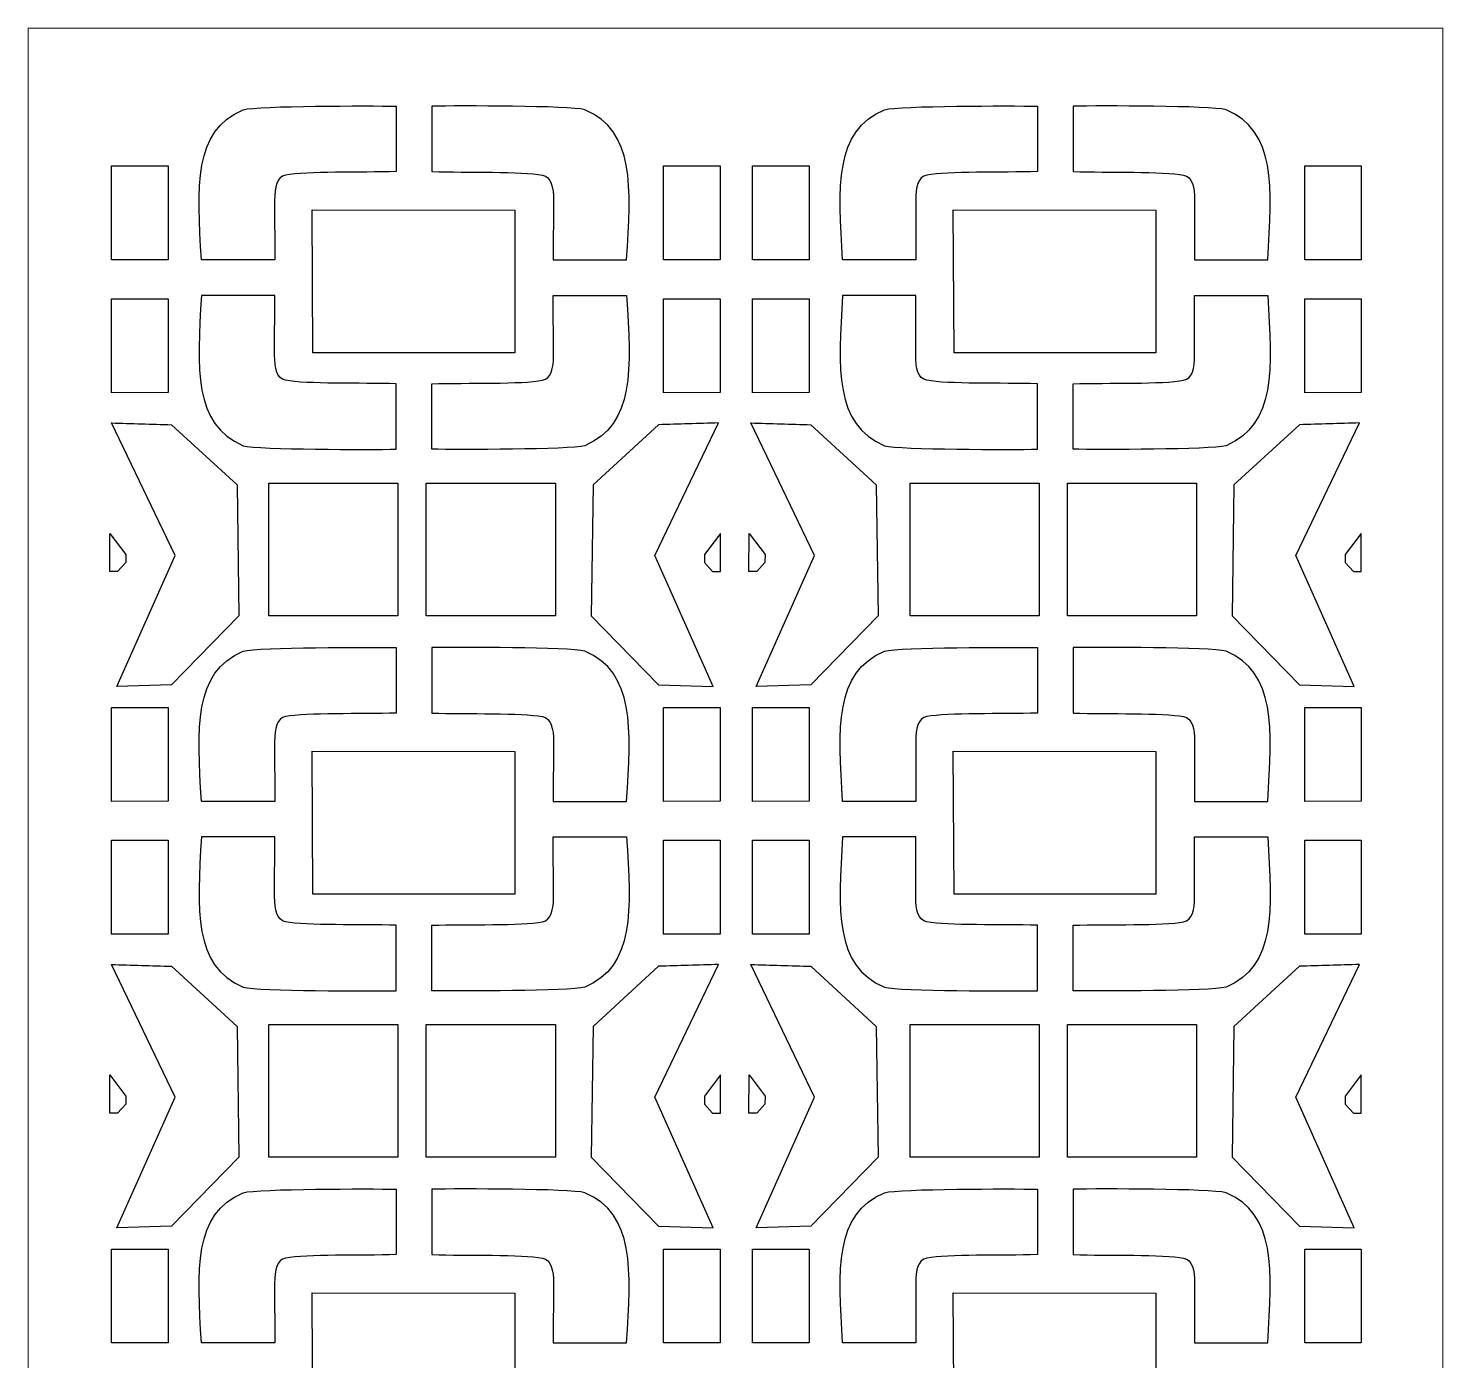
# Model space of a CAD drawing. Header units: centimetres. Extents: x -15.4 to -1.9, y -9.5 to 9.5.
# Drawn here: x -15.36 to -9.1, y 3.62 to 9.51 of the extents above; entities that cross this region are included whole.
import ezdxf

# ---------------------------------------------------------------- set-up
doc = ezdxf.new("R2010")
doc.units = ezdxf.units.CM
doc.header["$MEASUREMENT"] = 0
doc.layers.add('layer 1', color=7, linetype='Continuous')

msp = doc.modelspace()

# ---------------------------------------------------------------- linework, layer by layer
at = {"layer": 'layer 1', "color": 250, "lineweight": 9}
msp.add_open_spline([(-15.35905, 9.51398), (-15.35905, 9.51398), (-9.09792, 9.51398), (-9.09792, 9.51398), (-9.09792, 9.51398), (-9.09792, 9.51398), (-9.09792, -9.48601), (-9.09792, -9.48601), (-9.09792, -9.48601), (-9.09792, -9.48601), (-15.35905, -9.48601), (-15.35905, -9.48601), (-15.35905, -9.48601), (-15.35905, -9.48601), (-15.35905, 9.51398), (-15.35905, 9.51398)], degree=3, knots=[0, 0, 0, 0, 0.2, 0.2, 0.2, 0.2, 0.4, 0.4, 0.4, 0.4, 0.6, 0.6, 0.6, 0.6, 1, 1, 1, 1], dxfattribs=at)
at = {"layer": 'layer 1', "color": 7}
for points, knots in [([(-13.7305, 9.16932), (-13.84881, 9.17122), (-14.33725, 9.17161), (-14.4077, 9.15365), (-14.4077, 9.15365), (-14.62918, 9.0592), (-14.61224, 8.81383), (-14.59256, 8.48851), (-14.59256, 8.48851), (-14.59256, 8.48851), (-14.268, 8.48863), (-14.268, 8.48863), (-14.268, 8.48863), (-14.268, 8.48863), (-14.26868, 8.75256), (-14.26868, 8.75256), (-14.26868, 8.75256), (-14.26881, 8.81098), (-14.25883, 8.85652), (-14.22002, 8.86401), (-14.22002, 8.86401), (-14.12778, 8.88184), (-13.88705, 8.87446), (-13.7305, 8.87968), (-13.7305, 8.87968), (-13.7305, 8.87968), (-13.7305, 9.16932), (-13.7305, 9.16932)], [0, 0, 0, 0, 0.125, 0.125, 0.125, 0.125, 0.25, 0.25, 0.25, 0.25, 0.375, 0.375, 0.375, 0.375, 0.5, 0.5, 0.5, 0.5, 0.625, 0.625, 0.625, 0.625, 0.75, 0.75, 0.75, 0.75, 1, 1, 1, 1]), ([(-13.5724, 9.16932), (-13.45408, 9.17122), (-12.96565, 9.17161), (-12.8952, 9.15365), (-12.8952, 9.15365), (-12.67371, 9.0592), (-12.69066, 8.81383), (-12.71034, 8.48851), (-12.71034, 8.48851), (-12.71034, 8.48851), (-13.0349, 8.48863), (-13.0349, 8.48863), (-13.0349, 8.48863), (-13.0349, 8.48863), (-13.03421, 8.75256), (-13.03421, 8.75256), (-13.03421, 8.75256), (-13.03408, 8.81098), (-13.04407, 8.85652), (-13.08287, 8.86401), (-13.08287, 8.86401), (-13.17511, 8.88184), (-13.41585, 8.87446), (-13.5724, 8.87968), (-13.5724, 8.87968), (-13.5724, 8.87968), (-13.5724, 9.16932), (-13.5724, 9.16932)], [0, 0, 0, 0, 0.125, 0.125, 0.125, 0.125, 0.25, 0.25, 0.25, 0.25, 0.375, 0.375, 0.375, 0.375, 0.5, 0.5, 0.5, 0.5, 0.625, 0.625, 0.625, 0.625, 0.75, 0.75, 0.75, 0.75, 1, 1, 1, 1]), ([(-10.89238, 9.16932), (-11.0107, 9.17122), (-11.49913, 9.17161), (-11.56958, 9.15365), (-11.56958, 9.15365), (-11.79107, 9.0592), (-11.77412, 8.81383), (-11.75445, 8.48851), (-11.75445, 8.48851), (-11.75445, 8.48851), (-11.42988, 8.48863), (-11.42988, 8.48863), (-11.42988, 8.48863), (-11.42988, 8.48863), (-11.43057, 8.75256), (-11.43057, 8.75256), (-11.43057, 8.75256), (-11.4307, 8.81098), (-11.42071, 8.85652), (-11.38191, 8.86401), (-11.38191, 8.86401), (-11.28967, 8.88184), (-11.04893, 8.87446), (-10.89238, 8.87968), (-10.89238, 8.87968), (-10.89238, 8.87968), (-10.89238, 9.16932), (-10.89238, 9.16932)], [0, 0, 0, 0, 0.125, 0.125, 0.125, 0.125, 0.25, 0.25, 0.25, 0.25, 0.375, 0.375, 0.375, 0.375, 0.5, 0.5, 0.5, 0.5, 0.625, 0.625, 0.625, 0.625, 0.75, 0.75, 0.75, 0.75, 1, 1, 1, 1]), ([(-10.73428, 9.16932), (-10.61597, 9.17122), (-10.12753, 9.17161), (-10.05708, 9.15365), (-10.05708, 9.15365), (-9.8356, 9.0592), (-9.85254, 8.81383), (-9.87222, 8.48851), (-9.87222, 8.48851), (-9.87222, 8.48851), (-10.19678, 8.48863), (-10.19678, 8.48863), (-10.19678, 8.48863), (-10.19678, 8.48863), (-10.1961, 8.75256), (-10.1961, 8.75256), (-10.1961, 8.75256), (-10.19597, 8.81098), (-10.20596, 8.85652), (-10.24476, 8.86401), (-10.24476, 8.86401), (-10.337, 8.88184), (-10.57774, 8.87446), (-10.73428, 8.87968), (-10.73428, 8.87968), (-10.73428, 8.87968), (-10.73428, 9.16932), (-10.73428, 9.16932)], [0, 0, 0, 0, 0.125, 0.125, 0.125, 0.125, 0.25, 0.25, 0.25, 0.25, 0.375, 0.375, 0.375, 0.375, 0.5, 0.5, 0.5, 0.5, 0.625, 0.625, 0.625, 0.625, 0.75, 0.75, 0.75, 0.75, 1, 1, 1, 1]), ([(-14.99075, 8.48851), (-14.99075, 8.48851), (-14.74032, 8.48948), (-14.74032, 8.48948), (-14.74032, 8.48948), (-14.74032, 8.48948), (-14.74032, 8.90437), (-14.74032, 8.90437), (-14.74032, 8.90437), (-14.74032, 8.90437), (-14.99083, 8.90437), (-14.99083, 8.90437), (-14.99083, 8.90437), (-14.99083, 8.90437), (-14.99075, 8.48851), (-14.99075, 8.48851)], [0, 0, 0, 0, 0.2, 0.2, 0.2, 0.2, 0.4, 0.4, 0.4, 0.4, 0.6, 0.6, 0.6, 0.6, 1, 1, 1, 1]), ([(-12.54685, 8.48851), (-12.54685, 8.48851), (-12.29642, 8.48948), (-12.29642, 8.48948), (-12.29642, 8.48948), (-12.29642, 8.48948), (-12.29642, 8.90437), (-12.29642, 8.90437), (-12.29642, 8.90437), (-12.29642, 8.90437), (-12.54693, 8.90437), (-12.54693, 8.90437), (-12.54693, 8.90437), (-12.54693, 8.90437), (-12.54685, 8.48851), (-12.54685, 8.48851)], [0, 0, 0, 0, 0.2, 0.2, 0.2, 0.2, 0.4, 0.4, 0.4, 0.4, 0.6, 0.6, 0.6, 0.6, 1, 1, 1, 1]), ([(-12.15264, 8.48851), (-12.15264, 8.48851), (-11.90221, 8.48948), (-11.90221, 8.48948), (-11.90221, 8.48948), (-11.90221, 8.48948), (-11.90221, 8.90437), (-11.90221, 8.90437), (-11.90221, 8.90437), (-11.90221, 8.90437), (-12.15271, 8.90437), (-12.15271, 8.90437), (-12.15271, 8.90437), (-12.15271, 8.90437), (-12.15264, 8.48851), (-12.15264, 8.48851)], [0, 0, 0, 0, 0.2, 0.2, 0.2, 0.2, 0.4, 0.4, 0.4, 0.4, 0.6, 0.6, 0.6, 0.6, 1, 1, 1, 1]), ([(-9.70874, 8.48851), (-9.70874, 8.48851), (-9.45831, 8.48948), (-9.45831, 8.48948), (-9.45831, 8.48948), (-9.45831, 8.48948), (-9.45831, 8.90437), (-9.45831, 8.90437), (-9.45831, 8.90437), (-9.45831, 8.90437), (-9.70881, 8.90437), (-9.70881, 8.90437), (-9.70881, 8.90437), (-9.70881, 8.90437), (-9.70874, 8.48851), (-9.70874, 8.48851)], [0, 0, 0, 0, 0.2, 0.2, 0.2, 0.2, 0.4, 0.4, 0.4, 0.4, 0.6, 0.6, 0.6, 0.6, 1, 1, 1, 1]), ([(-14.10278, 8.71065), (-14.10278, 8.71065), (-14.09915, 8.07739), (-14.09915, 8.07739), (-14.09915, 8.07739), (-14.09915, 8.07739), (-13.20593, 8.0773), (-13.20593, 8.0773), (-13.20593, 8.0773), (-13.20593, 8.0773), (-13.20596, 8.70894), (-13.20596, 8.70894), (-13.20596, 8.70894), (-13.20596, 8.70894), (-14.10278, 8.71065), (-14.10278, 8.71065)], [0, 0, 0, 0, 0.2, 0.2, 0.2, 0.2, 0.4, 0.4, 0.4, 0.4, 0.6, 0.6, 0.6, 0.6, 1, 1, 1, 1]), ([(-11.26466, 8.71065), (-11.26466, 8.71065), (-11.26104, 8.07739), (-11.26104, 8.07739), (-11.26104, 8.07739), (-11.26104, 8.07739), (-10.36781, 8.0773), (-10.36781, 8.0773), (-10.36781, 8.0773), (-10.36781, 8.0773), (-10.36785, 8.70894), (-10.36785, 8.70894), (-10.36785, 8.70894), (-10.36785, 8.70894), (-11.26466, 8.71065), (-11.26466, 8.71065)], [0, 0, 0, 0, 0.2, 0.2, 0.2, 0.2, 0.4, 0.4, 0.4, 0.4, 0.6, 0.6, 0.6, 0.6, 1, 1, 1, 1]), ([(-13.7305, 7.65042), (-13.84881, 7.64852), (-14.33725, 7.64813), (-14.4077, 7.66609), (-14.4077, 7.66609), (-14.62918, 7.76055), (-14.61224, 8.00591), (-14.59256, 8.33123), (-14.59256, 8.33123), (-14.59256, 8.33123), (-14.268, 8.33112), (-14.268, 8.33112), (-14.268, 8.33112), (-14.268, 8.33112), (-14.26868, 8.06718), (-14.26868, 8.06718), (-14.26868, 8.06718), (-14.26881, 8.00876), (-14.25883, 7.96322), (-14.22002, 7.95573), (-14.22002, 7.95573), (-14.12778, 7.9379), (-13.88705, 7.94528), (-13.7305, 7.94006), (-13.7305, 7.94006), (-13.7305, 7.94006), (-13.7305, 7.65042), (-13.7305, 7.65042)], [0, 0, 0, 0, 0.125, 0.125, 0.125, 0.125, 0.25, 0.25, 0.25, 0.25, 0.375, 0.375, 0.375, 0.375, 0.5, 0.5, 0.5, 0.5, 0.625, 0.625, 0.625, 0.625, 0.75, 0.75, 0.75, 0.75, 1, 1, 1, 1]), ([(-13.5724, 7.65042), (-13.45408, 7.64852), (-12.96565, 7.64813), (-12.8952, 7.66609), (-12.8952, 7.66609), (-12.67371, 7.76055), (-12.69066, 8.00591), (-12.71034, 8.33123), (-12.71034, 8.33123), (-12.71034, 8.33123), (-13.0349, 8.33112), (-13.0349, 8.33112), (-13.0349, 8.33112), (-13.0349, 8.33112), (-13.03421, 8.06718), (-13.03421, 8.06718), (-13.03421, 8.06718), (-13.03408, 8.00876), (-13.04407, 7.96322), (-13.08287, 7.95573), (-13.08287, 7.95573), (-13.17511, 7.9379), (-13.41585, 7.94528), (-13.5724, 7.94006), (-13.5724, 7.94006), (-13.5724, 7.94006), (-13.5724, 7.65042), (-13.5724, 7.65042)], [0, 0, 0, 0, 0.125, 0.125, 0.125, 0.125, 0.25, 0.25, 0.25, 0.25, 0.375, 0.375, 0.375, 0.375, 0.5, 0.5, 0.5, 0.5, 0.625, 0.625, 0.625, 0.625, 0.75, 0.75, 0.75, 0.75, 1, 1, 1, 1]), ([(-10.89238, 7.65042), (-11.0107, 7.64852), (-11.49913, 7.64813), (-11.56958, 7.66609), (-11.56958, 7.66609), (-11.79107, 7.76055), (-11.77412, 8.00591), (-11.75445, 8.33123), (-11.75445, 8.33123), (-11.75445, 8.33123), (-11.42988, 8.33112), (-11.42988, 8.33112), (-11.42988, 8.33112), (-11.42988, 8.33112), (-11.43057, 8.06718), (-11.43057, 8.06718), (-11.43057, 8.06718), (-11.4307, 8.00876), (-11.42071, 7.96322), (-11.38191, 7.95573), (-11.38191, 7.95573), (-11.28967, 7.9379), (-11.04893, 7.94528), (-10.89238, 7.94006), (-10.89238, 7.94006), (-10.89238, 7.94006), (-10.89238, 7.65042), (-10.89238, 7.65042)], [0, 0, 0, 0, 0.125, 0.125, 0.125, 0.125, 0.25, 0.25, 0.25, 0.25, 0.375, 0.375, 0.375, 0.375, 0.5, 0.5, 0.5, 0.5, 0.625, 0.625, 0.625, 0.625, 0.75, 0.75, 0.75, 0.75, 1, 1, 1, 1]), ([(-10.73428, 7.65042), (-10.61597, 7.64852), (-10.12753, 7.64813), (-10.05708, 7.66609), (-10.05708, 7.66609), (-9.8356, 7.76055), (-9.85254, 8.00591), (-9.87222, 8.33123), (-9.87222, 8.33123), (-9.87222, 8.33123), (-10.19678, 8.33112), (-10.19678, 8.33112), (-10.19678, 8.33112), (-10.19678, 8.33112), (-10.1961, 8.06718), (-10.1961, 8.06718), (-10.1961, 8.06718), (-10.19597, 8.00876), (-10.20596, 7.96322), (-10.24476, 7.95573), (-10.24476, 7.95573), (-10.337, 7.9379), (-10.57774, 7.94528), (-10.73428, 7.94006), (-10.73428, 7.94006), (-10.73428, 7.94006), (-10.73428, 7.65042), (-10.73428, 7.65042)], [0, 0, 0, 0, 0.125, 0.125, 0.125, 0.125, 0.25, 0.25, 0.25, 0.25, 0.375, 0.375, 0.375, 0.375, 0.5, 0.5, 0.5, 0.5, 0.625, 0.625, 0.625, 0.625, 0.75, 0.75, 0.75, 0.75, 1, 1, 1, 1]), ([(-14.99075, 7.90056), (-14.99075, 7.90056), (-14.74032, 7.90152), (-14.74032, 7.90152), (-14.74032, 7.90152), (-14.74032, 7.90152), (-14.74032, 8.31641), (-14.74032, 8.31641), (-14.74032, 8.31641), (-14.74032, 8.31641), (-14.99083, 8.31641), (-14.99083, 8.31641), (-14.99083, 8.31641), (-14.99083, 8.31641), (-14.99075, 7.90056), (-14.99075, 7.90056)], [0, 0, 0, 0, 0.2, 0.2, 0.2, 0.2, 0.4, 0.4, 0.4, 0.4, 0.6, 0.6, 0.6, 0.6, 1, 1, 1, 1]), ([(-12.54685, 7.90056), (-12.54685, 7.90056), (-12.29642, 7.90152), (-12.29642, 7.90152), (-12.29642, 7.90152), (-12.29642, 7.90152), (-12.29642, 8.31641), (-12.29642, 8.31641), (-12.29642, 8.31641), (-12.29642, 8.31641), (-12.54693, 8.31641), (-12.54693, 8.31641), (-12.54693, 8.31641), (-12.54693, 8.31641), (-12.54685, 7.90056), (-12.54685, 7.90056)], [0, 0, 0, 0, 0.2, 0.2, 0.2, 0.2, 0.4, 0.4, 0.4, 0.4, 0.6, 0.6, 0.6, 0.6, 1, 1, 1, 1]), ([(-12.15264, 7.90056), (-12.15264, 7.90056), (-11.90221, 7.90152), (-11.90221, 7.90152), (-11.90221, 7.90152), (-11.90221, 7.90152), (-11.90221, 8.31641), (-11.90221, 8.31641), (-11.90221, 8.31641), (-11.90221, 8.31641), (-12.15271, 8.31641), (-12.15271, 8.31641), (-12.15271, 8.31641), (-12.15271, 8.31641), (-12.15264, 7.90056), (-12.15264, 7.90056)], [0, 0, 0, 0, 0.2, 0.2, 0.2, 0.2, 0.4, 0.4, 0.4, 0.4, 0.6, 0.6, 0.6, 0.6, 1, 1, 1, 1]), ([(-9.70874, 7.90056), (-9.70874, 7.90056), (-9.45831, 7.90152), (-9.45831, 7.90152), (-9.45831, 7.90152), (-9.45831, 7.90152), (-9.45831, 8.31641), (-9.45831, 8.31641), (-9.45831, 8.31641), (-9.45831, 8.31641), (-9.70881, 8.31641), (-9.70881, 8.31641), (-9.70881, 8.31641), (-9.70881, 8.31641), (-9.70874, 7.90056), (-9.70874, 7.90056)], [0, 0, 0, 0, 0.2, 0.2, 0.2, 0.2, 0.4, 0.4, 0.4, 0.4, 0.6, 0.6, 0.6, 0.6, 1, 1, 1, 1]), ([(-14.99083, 7.76678), (-14.99083, 7.76678), (-14.70901, 7.17967), (-14.70901, 7.17967), (-14.70901, 7.17967), (-14.70901, 7.17967), (-14.96734, 6.60039), (-14.96734, 6.60039), (-14.96734, 6.60039), (-14.96734, 6.60039), (-14.72467, 6.60821), (-14.72467, 6.60821), (-14.72467, 6.60821), (-14.72467, 6.60821), (-14.42719, 6.91352), (-14.42719, 6.91352), (-14.42719, 6.91352), (-14.42719, 6.91352), (-14.43503, 7.4928), (-14.43503, 7.4928), (-14.43503, 7.4928), (-14.43503, 7.4928), (-14.72467, 7.75895), (-14.72467, 7.75895), (-14.72467, 7.75895), (-14.81338, 7.76156), (-14.90212, 7.76417), (-14.99083, 7.76678)], [0, 0, 0, 0, 0.125, 0.125, 0.125, 0.125, 0.25, 0.25, 0.25, 0.25, 0.375, 0.375, 0.375, 0.375, 0.5, 0.5, 0.5, 0.5, 0.625, 0.625, 0.625, 0.625, 0.75, 0.75, 0.75, 0.75, 1, 1, 1, 1]), ([(-12.30314, 7.76678), (-12.30314, 7.76678), (-12.58495, 7.17967), (-12.58495, 7.17967), (-12.58495, 7.17967), (-12.58495, 7.17967), (-12.32663, 6.60039), (-12.32663, 6.60039), (-12.32663, 6.60039), (-12.32663, 6.60039), (-12.56929, 6.60821), (-12.56929, 6.60821), (-12.56929, 6.60821), (-12.56929, 6.60821), (-12.86677, 6.91352), (-12.86677, 6.91352), (-12.86677, 6.91352), (-12.86677, 6.91352), (-12.85893, 7.4928), (-12.85893, 7.4928), (-12.85893, 7.4928), (-12.85893, 7.4928), (-12.56929, 7.75895), (-12.56929, 7.75895), (-12.56929, 7.75895), (-12.48058, 7.76156), (-12.39184, 7.76417), (-12.30314, 7.76678)], [0, 0, 0, 0, 0.125, 0.125, 0.125, 0.125, 0.25, 0.25, 0.25, 0.25, 0.375, 0.375, 0.375, 0.375, 0.5, 0.5, 0.5, 0.5, 0.625, 0.625, 0.625, 0.625, 0.75, 0.75, 0.75, 0.75, 1, 1, 1, 1]), ([(-12.161, 7.76678), (-12.161, 7.76678), (-11.87918, 7.17967), (-11.87918, 7.17967), (-11.87918, 7.17967), (-11.87918, 7.17967), (-12.13751, 6.60039), (-12.13751, 6.60039), (-12.13751, 6.60039), (-12.13751, 6.60039), (-11.89485, 6.60821), (-11.89485, 6.60821), (-11.89485, 6.60821), (-11.89485, 6.60821), (-11.59736, 6.91352), (-11.59736, 6.91352), (-11.59736, 6.91352), (-11.59736, 6.91352), (-11.6052, 7.4928), (-11.6052, 7.4928), (-11.6052, 7.4928), (-11.6052, 7.4928), (-11.89485, 7.75895), (-11.89485, 7.75895), (-11.89485, 7.75895), (-11.98355, 7.76156), (-12.07229, 7.76417), (-12.161, 7.76678)], [0, 0, 0, 0, 0.125, 0.125, 0.125, 0.125, 0.25, 0.25, 0.25, 0.25, 0.375, 0.375, 0.375, 0.375, 0.5, 0.5, 0.5, 0.5, 0.625, 0.625, 0.625, 0.625, 0.75, 0.75, 0.75, 0.75, 1, 1, 1, 1]), ([(-9.46613, 7.76678), (-9.46613, 7.76678), (-9.74795, 7.17967), (-9.74795, 7.17967), (-9.74795, 7.17967), (-9.74795, 7.17967), (-9.48962, 6.60039), (-9.48962, 6.60039), (-9.48962, 6.60039), (-9.48962, 6.60039), (-9.73228, 6.60821), (-9.73228, 6.60821), (-9.73228, 6.60821), (-9.73228, 6.60821), (-10.02977, 6.91352), (-10.02977, 6.91352), (-10.02977, 6.91352), (-10.02977, 6.91352), (-10.02192, 7.4928), (-10.02192, 7.4928), (-10.02192, 7.4928), (-10.02192, 7.4928), (-9.73228, 7.75895), (-9.73228, 7.75895), (-9.73228, 7.75895), (-9.64358, 7.76156), (-9.55484, 7.76417), (-9.46613, 7.76678)], [0, 0, 0, 0, 0.125, 0.125, 0.125, 0.125, 0.25, 0.25, 0.25, 0.25, 0.375, 0.375, 0.375, 0.375, 0.5, 0.5, 0.5, 0.5, 0.625, 0.625, 0.625, 0.625, 0.75, 0.75, 0.75, 0.75, 1, 1, 1, 1]), ([(-14.29413, 6.91352), (-14.29413, 6.91352), (-13.72267, 6.91352), (-13.72267, 6.91352), (-13.72267, 6.91352), (-13.72267, 6.91352), (-13.72269, 7.50063), (-13.72269, 7.50063), (-13.72269, 7.50063), (-13.72269, 7.50063), (-14.29413, 7.50063), (-14.29413, 7.50063), (-14.29413, 7.50063), (-14.29413, 7.50063), (-14.29413, 7.45365), (-14.29413, 7.45365), (-14.29413, 7.45365), (-14.29413, 7.45365), (-14.29413, 6.91352), (-14.29413, 6.91352)], [0, 0, 0, 0, 0.1666667, 0.1666667, 0.1666667, 0.1666667, 0.3333333, 0.3333333, 0.3333333, 0.3333333, 0.5, 0.5, 0.5, 0.5, 0.6666667, 0.6666667, 0.6666667, 0.6666667, 1, 1, 1, 1]), ([(-13.59727, 6.91352), (-13.59727, 6.91352), (-13.02582, 6.91352), (-13.02582, 6.91352), (-13.02582, 6.91352), (-13.02582, 6.91352), (-13.02583, 7.50063), (-13.02583, 7.50063), (-13.02583, 7.50063), (-13.02583, 7.50063), (-13.59727, 7.50063), (-13.59727, 7.50063), (-13.59727, 7.50063), (-13.59727, 7.50063), (-13.59727, 7.45365), (-13.59727, 7.45365), (-13.59727, 7.45365), (-13.59727, 7.45365), (-13.59727, 6.91352), (-13.59727, 6.91352)], [0, 0, 0, 0, 0.1666667, 0.1666667, 0.1666667, 0.1666667, 0.3333333, 0.3333333, 0.3333333, 0.3333333, 0.5, 0.5, 0.5, 0.5, 0.6666667, 0.6666667, 0.6666667, 0.6666667, 1, 1, 1, 1]), ([(-11.45602, 6.91352), (-11.45602, 6.91352), (-10.88456, 6.91352), (-10.88456, 6.91352), (-10.88456, 6.91352), (-10.88456, 6.91352), (-10.88458, 7.50063), (-10.88458, 7.50063), (-10.88458, 7.50063), (-10.88458, 7.50063), (-11.45602, 7.50063), (-11.45602, 7.50063), (-11.45602, 7.50063), (-11.45602, 7.50063), (-11.45602, 7.45365), (-11.45602, 7.45365), (-11.45602, 7.45365), (-11.45602, 7.45365), (-11.45602, 6.91352), (-11.45602, 6.91352)], [0, 0, 0, 0, 0.1666667, 0.1666667, 0.1666667, 0.1666667, 0.3333333, 0.3333333, 0.3333333, 0.3333333, 0.5, 0.5, 0.5, 0.5, 0.6666667, 0.6666667, 0.6666667, 0.6666667, 1, 1, 1, 1]), ([(-10.75916, 6.91352), (-10.75916, 6.91352), (-10.1877, 6.91352), (-10.1877, 6.91352), (-10.1877, 6.91352), (-10.1877, 6.91352), (-10.18772, 7.50063), (-10.18772, 7.50063), (-10.18772, 7.50063), (-10.18772, 7.50063), (-10.75916, 7.50063), (-10.75916, 7.50063), (-10.75916, 7.50063), (-10.75916, 7.50063), (-10.75916, 7.45365), (-10.75916, 7.45365), (-10.75916, 7.45365), (-10.75916, 7.45365), (-10.75916, 6.91352), (-10.75916, 6.91352)], [0, 0, 0, 0, 0.1666667, 0.1666667, 0.1666667, 0.1666667, 0.3333333, 0.3333333, 0.3333333, 0.3333333, 0.5, 0.5, 0.5, 0.5, 0.6666667, 0.6666667, 0.6666667, 0.6666667, 1, 1, 1, 1]), ([(-14.99847, 7.27783), (-14.99847, 7.27783), (-14.99865, 7.1092), (-14.99865, 7.1092), (-14.99865, 7.1092), (-14.99865, 7.1092), (-14.96377, 7.1092), (-14.96377, 7.1092), (-14.96377, 7.1092), (-14.96377, 7.1092), (-14.92783, 7.14877), (-14.92783, 7.14877), (-14.92783, 7.14877), (-14.92783, 7.14877), (-14.92766, 7.1843), (-14.92766, 7.1843), (-14.92766, 7.1843), (-14.92766, 7.1843), (-14.99847, 7.27783), (-14.99847, 7.27783)], [0, 0, 0, 0, 0.1666667, 0.1666667, 0.1666667, 0.1666667, 0.3333333, 0.3333333, 0.3333333, 0.3333333, 0.5, 0.5, 0.5, 0.5, 0.6666667, 0.6666667, 0.6666667, 0.6666667, 1, 1, 1, 1]), ([(-12.2955, 7.27783), (-12.2955, 7.27783), (-12.29531, 7.1092), (-12.29531, 7.1092), (-12.29531, 7.1092), (-12.29531, 7.1092), (-12.3302, 7.1092), (-12.3302, 7.1092), (-12.3302, 7.1092), (-12.3302, 7.1092), (-12.36613, 7.14877), (-12.36613, 7.14877), (-12.36613, 7.14877), (-12.36613, 7.14877), (-12.3663, 7.1843), (-12.3663, 7.1843), (-12.3663, 7.1843), (-12.3663, 7.1843), (-12.2955, 7.27783), (-12.2955, 7.27783)], [0, 0, 0, 0, 0.1666667, 0.1666667, 0.1666667, 0.1666667, 0.3333333, 0.3333333, 0.3333333, 0.3333333, 0.5, 0.5, 0.5, 0.5, 0.6666667, 0.6666667, 0.6666667, 0.6666667, 1, 1, 1, 1]), ([(-12.16864, 7.27783), (-12.16864, 7.27783), (-12.16882, 7.1092), (-12.16882, 7.1092), (-12.16882, 7.1092), (-12.16882, 7.1092), (-12.13394, 7.1092), (-12.13394, 7.1092), (-12.13394, 7.1092), (-12.13394, 7.1092), (-12.098, 7.14877), (-12.098, 7.14877), (-12.098, 7.14877), (-12.098, 7.14877), (-12.09783, 7.1843), (-12.09783, 7.1843), (-12.09783, 7.1843), (-12.09783, 7.1843), (-12.16864, 7.27783), (-12.16864, 7.27783)], [0, 0, 0, 0, 0.1666667, 0.1666667, 0.1666667, 0.1666667, 0.3333333, 0.3333333, 0.3333333, 0.3333333, 0.5, 0.5, 0.5, 0.5, 0.6666667, 0.6666667, 0.6666667, 0.6666667, 1, 1, 1, 1]), ([(-9.45849, 7.27783), (-9.45849, 7.27783), (-9.45831, 7.1092), (-9.45831, 7.1092), (-9.45831, 7.1092), (-9.45831, 7.1092), (-9.49319, 7.1092), (-9.49319, 7.1092), (-9.49319, 7.1092), (-9.49319, 7.1092), (-9.52913, 7.14877), (-9.52913, 7.14877), (-9.52913, 7.14877), (-9.52913, 7.14877), (-9.52929, 7.1843), (-9.52929, 7.1843), (-9.52929, 7.1843), (-9.52929, 7.1843), (-9.45849, 7.27783), (-9.45849, 7.27783)], [0, 0, 0, 0, 0.1666667, 0.1666667, 0.1666667, 0.1666667, 0.3333333, 0.3333333, 0.3333333, 0.3333333, 0.5, 0.5, 0.5, 0.5, 0.6666667, 0.6666667, 0.6666667, 0.6666667, 1, 1, 1, 1]), ([(-13.7305, 6.77225), (-13.84881, 6.77416), (-14.33725, 6.77454), (-14.4077, 6.75659), (-14.4077, 6.75659), (-14.62918, 6.66213), (-14.61224, 6.41677), (-14.59256, 6.09145), (-14.59256, 6.09145), (-14.59256, 6.09145), (-14.268, 6.09156), (-14.268, 6.09156), (-14.268, 6.09156), (-14.268, 6.09156), (-14.26868, 6.35549), (-14.26868, 6.35549), (-14.26868, 6.35549), (-14.26881, 6.41392), (-14.25883, 6.45945), (-14.22002, 6.46694), (-14.22002, 6.46694), (-14.12778, 6.48477), (-13.88705, 6.47739), (-13.7305, 6.48261), (-13.7305, 6.48261), (-13.7305, 6.48261), (-13.7305, 6.77225), (-13.7305, 6.77225)], [0, 0, 0, 0, 0.125, 0.125, 0.125, 0.125, 0.25, 0.25, 0.25, 0.25, 0.375, 0.375, 0.375, 0.375, 0.5, 0.5, 0.5, 0.5, 0.625, 0.625, 0.625, 0.625, 0.75, 0.75, 0.75, 0.75, 1, 1, 1, 1]), ([(-13.5724, 6.77225), (-13.45408, 6.77416), (-12.96565, 6.77454), (-12.8952, 6.75659), (-12.8952, 6.75659), (-12.67371, 6.66213), (-12.69066, 6.41677), (-12.71034, 6.09145), (-12.71034, 6.09145), (-12.71034, 6.09145), (-13.0349, 6.09156), (-13.0349, 6.09156), (-13.0349, 6.09156), (-13.0349, 6.09156), (-13.03421, 6.35549), (-13.03421, 6.35549), (-13.03421, 6.35549), (-13.03408, 6.41392), (-13.04407, 6.45945), (-13.08287, 6.46694), (-13.08287, 6.46694), (-13.17511, 6.48477), (-13.41585, 6.47739), (-13.5724, 6.48261), (-13.5724, 6.48261), (-13.5724, 6.48261), (-13.5724, 6.77225), (-13.5724, 6.77225)], [0, 0, 0, 0, 0.125, 0.125, 0.125, 0.125, 0.25, 0.25, 0.25, 0.25, 0.375, 0.375, 0.375, 0.375, 0.5, 0.5, 0.5, 0.5, 0.625, 0.625, 0.625, 0.625, 0.75, 0.75, 0.75, 0.75, 1, 1, 1, 1]), ([(-10.89238, 6.77225), (-11.0107, 6.77416), (-11.49913, 6.77454), (-11.56958, 6.75659), (-11.56958, 6.75659), (-11.79107, 6.66213), (-11.77412, 6.41677), (-11.75445, 6.09145), (-11.75445, 6.09145), (-11.75445, 6.09145), (-11.42988, 6.09156), (-11.42988, 6.09156), (-11.42988, 6.09156), (-11.42988, 6.09156), (-11.43057, 6.35549), (-11.43057, 6.35549), (-11.43057, 6.35549), (-11.4307, 6.41392), (-11.42071, 6.45945), (-11.38191, 6.46694), (-11.38191, 6.46694), (-11.28967, 6.48477), (-11.04893, 6.47739), (-10.89238, 6.48261), (-10.89238, 6.48261), (-10.89238, 6.48261), (-10.89238, 6.77225), (-10.89238, 6.77225)], [0, 0, 0, 0, 0.125, 0.125, 0.125, 0.125, 0.25, 0.25, 0.25, 0.25, 0.375, 0.375, 0.375, 0.375, 0.5, 0.5, 0.5, 0.5, 0.625, 0.625, 0.625, 0.625, 0.75, 0.75, 0.75, 0.75, 1, 1, 1, 1]), ([(-10.73428, 6.77225), (-10.61597, 6.77416), (-10.12753, 6.77454), (-10.05708, 6.75659), (-10.05708, 6.75659), (-9.8356, 6.66213), (-9.85254, 6.41677), (-9.87222, 6.09145), (-9.87222, 6.09145), (-9.87222, 6.09145), (-10.19678, 6.09156), (-10.19678, 6.09156), (-10.19678, 6.09156), (-10.19678, 6.09156), (-10.1961, 6.35549), (-10.1961, 6.35549), (-10.1961, 6.35549), (-10.19597, 6.41392), (-10.20596, 6.45945), (-10.24476, 6.46694), (-10.24476, 6.46694), (-10.337, 6.48477), (-10.57774, 6.47739), (-10.73428, 6.48261), (-10.73428, 6.48261), (-10.73428, 6.48261), (-10.73428, 6.77225), (-10.73428, 6.77225)], [0, 0, 0, 0, 0.125, 0.125, 0.125, 0.125, 0.25, 0.25, 0.25, 0.25, 0.375, 0.375, 0.375, 0.375, 0.5, 0.5, 0.5, 0.5, 0.625, 0.625, 0.625, 0.625, 0.75, 0.75, 0.75, 0.75, 1, 1, 1, 1]), ([(-14.99075, 6.09145), (-14.99075, 6.09145), (-14.74032, 6.09241), (-14.74032, 6.09241), (-14.74032, 6.09241), (-14.74032, 6.09241), (-14.74032, 6.5073), (-14.74032, 6.5073), (-14.74032, 6.5073), (-14.74032, 6.5073), (-14.99083, 6.5073), (-14.99083, 6.5073), (-14.99083, 6.5073), (-14.99083, 6.5073), (-14.99075, 6.09145), (-14.99075, 6.09145)], [0, 0, 0, 0, 0.2, 0.2, 0.2, 0.2, 0.4, 0.4, 0.4, 0.4, 0.6, 0.6, 0.6, 0.6, 1, 1, 1, 1]), ([(-12.54685, 6.09145), (-12.54685, 6.09145), (-12.29642, 6.09241), (-12.29642, 6.09241), (-12.29642, 6.09241), (-12.29642, 6.09241), (-12.29642, 6.5073), (-12.29642, 6.5073), (-12.29642, 6.5073), (-12.29642, 6.5073), (-12.54693, 6.5073), (-12.54693, 6.5073), (-12.54693, 6.5073), (-12.54693, 6.5073), (-12.54685, 6.09145), (-12.54685, 6.09145)], [0, 0, 0, 0, 0.2, 0.2, 0.2, 0.2, 0.4, 0.4, 0.4, 0.4, 0.6, 0.6, 0.6, 0.6, 1, 1, 1, 1]), ([(-12.15264, 6.09145), (-12.15264, 6.09145), (-11.90221, 6.09241), (-11.90221, 6.09241), (-11.90221, 6.09241), (-11.90221, 6.09241), (-11.90221, 6.5073), (-11.90221, 6.5073), (-11.90221, 6.5073), (-11.90221, 6.5073), (-12.15271, 6.5073), (-12.15271, 6.5073), (-12.15271, 6.5073), (-12.15271, 6.5073), (-12.15264, 6.09145), (-12.15264, 6.09145)], [0, 0, 0, 0, 0.2, 0.2, 0.2, 0.2, 0.4, 0.4, 0.4, 0.4, 0.6, 0.6, 0.6, 0.6, 1, 1, 1, 1]), ([(-9.70874, 6.09145), (-9.70874, 6.09145), (-9.45831, 6.09241), (-9.45831, 6.09241), (-9.45831, 6.09241), (-9.45831, 6.09241), (-9.45831, 6.5073), (-9.45831, 6.5073), (-9.45831, 6.5073), (-9.45831, 6.5073), (-9.70881, 6.5073), (-9.70881, 6.5073), (-9.70881, 6.5073), (-9.70881, 6.5073), (-9.70874, 6.09145), (-9.70874, 6.09145)], [0, 0, 0, 0, 0.2, 0.2, 0.2, 0.2, 0.4, 0.4, 0.4, 0.4, 0.6, 0.6, 0.6, 0.6, 1, 1, 1, 1]), ([(-14.10278, 6.31358), (-14.10278, 6.31358), (-14.09915, 5.68033), (-14.09915, 5.68033), (-14.09915, 5.68033), (-14.09915, 5.68033), (-13.20593, 5.68023), (-13.20593, 5.68023), (-13.20593, 5.68023), (-13.20593, 5.68023), (-13.20596, 6.31188), (-13.20596, 6.31188), (-13.20596, 6.31188), (-13.20596, 6.31188), (-14.10278, 6.31358), (-14.10278, 6.31358)], [0, 0, 0, 0, 0.2, 0.2, 0.2, 0.2, 0.4, 0.4, 0.4, 0.4, 0.6, 0.6, 0.6, 0.6, 1, 1, 1, 1]), ([(-11.26466, 6.31358), (-11.26466, 6.31358), (-11.26104, 5.68033), (-11.26104, 5.68033), (-11.26104, 5.68033), (-11.26104, 5.68033), (-10.36781, 5.68023), (-10.36781, 5.68023), (-10.36781, 5.68023), (-10.36781, 5.68023), (-10.36785, 6.31188), (-10.36785, 6.31188), (-10.36785, 6.31188), (-10.36785, 6.31188), (-11.26466, 6.31358), (-11.26466, 6.31358)], [0, 0, 0, 0, 0.2, 0.2, 0.2, 0.2, 0.4, 0.4, 0.4, 0.4, 0.6, 0.6, 0.6, 0.6, 1, 1, 1, 1]), ([(-14.99075, 5.50349), (-14.99075, 5.50349), (-14.74032, 5.50445), (-14.74032, 5.50445), (-14.74032, 5.50445), (-14.74032, 5.50445), (-14.74032, 5.91934), (-14.74032, 5.91934), (-14.74032, 5.91934), (-14.74032, 5.91934), (-14.99083, 5.91934), (-14.99083, 5.91934), (-14.99083, 5.91934), (-14.99083, 5.91934), (-14.99075, 5.50349), (-14.99075, 5.50349)], [0, 0, 0, 0, 0.2, 0.2, 0.2, 0.2, 0.4, 0.4, 0.4, 0.4, 0.6, 0.6, 0.6, 0.6, 1, 1, 1, 1]), ([(-13.7305, 5.25335), (-13.84881, 5.25145), (-14.33725, 5.25106), (-14.4077, 5.26902), (-14.4077, 5.26902), (-14.62918, 5.36348), (-14.61224, 5.60884), (-14.59256, 5.93416), (-14.59256, 5.93416), (-14.59256, 5.93416), (-14.268, 5.93405), (-14.268, 5.93405), (-14.268, 5.93405), (-14.268, 5.93405), (-14.26868, 5.67012), (-14.26868, 5.67012), (-14.26868, 5.67012), (-14.26881, 5.61169), (-14.25883, 5.56615), (-14.22002, 5.55866), (-14.22002, 5.55866), (-14.12778, 5.54083), (-13.88705, 5.54821), (-13.7305, 5.543), (-13.7305, 5.543), (-13.7305, 5.543), (-13.7305, 5.25335), (-13.7305, 5.25335)], [0, 0, 0, 0, 0.125, 0.125, 0.125, 0.125, 0.25, 0.25, 0.25, 0.25, 0.375, 0.375, 0.375, 0.375, 0.5, 0.5, 0.5, 0.5, 0.625, 0.625, 0.625, 0.625, 0.75, 0.75, 0.75, 0.75, 1, 1, 1, 1]), ([(-13.5724, 5.25335), (-13.45408, 5.25145), (-12.96565, 5.25106), (-12.8952, 5.26902), (-12.8952, 5.26902), (-12.67371, 5.36348), (-12.69066, 5.60884), (-12.71034, 5.93416), (-12.71034, 5.93416), (-12.71034, 5.93416), (-13.0349, 5.93405), (-13.0349, 5.93405), (-13.0349, 5.93405), (-13.0349, 5.93405), (-13.03421, 5.67012), (-13.03421, 5.67012), (-13.03421, 5.67012), (-13.03408, 5.61169), (-13.04407, 5.56615), (-13.08287, 5.55866), (-13.08287, 5.55866), (-13.17511, 5.54083), (-13.41585, 5.54821), (-13.5724, 5.543), (-13.5724, 5.543), (-13.5724, 5.543), (-13.5724, 5.25335), (-13.5724, 5.25335)], [0, 0, 0, 0, 0.125, 0.125, 0.125, 0.125, 0.25, 0.25, 0.25, 0.25, 0.375, 0.375, 0.375, 0.375, 0.5, 0.5, 0.5, 0.5, 0.625, 0.625, 0.625, 0.625, 0.75, 0.75, 0.75, 0.75, 1, 1, 1, 1]), ([(-12.54685, 5.50349), (-12.54685, 5.50349), (-12.29642, 5.50445), (-12.29642, 5.50445), (-12.29642, 5.50445), (-12.29642, 5.50445), (-12.29642, 5.91934), (-12.29642, 5.91934), (-12.29642, 5.91934), (-12.29642, 5.91934), (-12.54693, 5.91934), (-12.54693, 5.91934), (-12.54693, 5.91934), (-12.54693, 5.91934), (-12.54685, 5.50349), (-12.54685, 5.50349)], [0, 0, 0, 0, 0.2, 0.2, 0.2, 0.2, 0.4, 0.4, 0.4, 0.4, 0.6, 0.6, 0.6, 0.6, 1, 1, 1, 1]), ([(-12.15264, 5.50349), (-12.15264, 5.50349), (-11.90221, 5.50445), (-11.90221, 5.50445), (-11.90221, 5.50445), (-11.90221, 5.50445), (-11.90221, 5.91934), (-11.90221, 5.91934), (-11.90221, 5.91934), (-11.90221, 5.91934), (-12.15271, 5.91934), (-12.15271, 5.91934), (-12.15271, 5.91934), (-12.15271, 5.91934), (-12.15264, 5.50349), (-12.15264, 5.50349)], [0, 0, 0, 0, 0.2, 0.2, 0.2, 0.2, 0.4, 0.4, 0.4, 0.4, 0.6, 0.6, 0.6, 0.6, 1, 1, 1, 1]), ([(-10.89238, 5.25335), (-11.0107, 5.25145), (-11.49913, 5.25106), (-11.56958, 5.26902), (-11.56958, 5.26902), (-11.79107, 5.36348), (-11.77412, 5.60884), (-11.75445, 5.93416), (-11.75445, 5.93416), (-11.75445, 5.93416), (-11.42988, 5.93405), (-11.42988, 5.93405), (-11.42988, 5.93405), (-11.42988, 5.93405), (-11.43057, 5.67012), (-11.43057, 5.67012), (-11.43057, 5.67012), (-11.4307, 5.61169), (-11.42071, 5.56615), (-11.38191, 5.55866), (-11.38191, 5.55866), (-11.28967, 5.54083), (-11.04893, 5.54821), (-10.89238, 5.543), (-10.89238, 5.543), (-10.89238, 5.543), (-10.89238, 5.25335), (-10.89238, 5.25335)], [0, 0, 0, 0, 0.125, 0.125, 0.125, 0.125, 0.25, 0.25, 0.25, 0.25, 0.375, 0.375, 0.375, 0.375, 0.5, 0.5, 0.5, 0.5, 0.625, 0.625, 0.625, 0.625, 0.75, 0.75, 0.75, 0.75, 1, 1, 1, 1]), ([(-10.73428, 5.25335), (-10.61597, 5.25145), (-10.12753, 5.25106), (-10.05708, 5.26902), (-10.05708, 5.26902), (-9.8356, 5.36348), (-9.85254, 5.60884), (-9.87222, 5.93416), (-9.87222, 5.93416), (-9.87222, 5.93416), (-10.19678, 5.93405), (-10.19678, 5.93405), (-10.19678, 5.93405), (-10.19678, 5.93405), (-10.1961, 5.67012), (-10.1961, 5.67012), (-10.1961, 5.67012), (-10.19597, 5.61169), (-10.20596, 5.56615), (-10.24476, 5.55866), (-10.24476, 5.55866), (-10.337, 5.54083), (-10.57774, 5.54821), (-10.73428, 5.543), (-10.73428, 5.543), (-10.73428, 5.543), (-10.73428, 5.25335), (-10.73428, 5.25335)], [0, 0, 0, 0, 0.125, 0.125, 0.125, 0.125, 0.25, 0.25, 0.25, 0.25, 0.375, 0.375, 0.375, 0.375, 0.5, 0.5, 0.5, 0.5, 0.625, 0.625, 0.625, 0.625, 0.75, 0.75, 0.75, 0.75, 1, 1, 1, 1]), ([(-9.70874, 5.50349), (-9.70874, 5.50349), (-9.45831, 5.50445), (-9.45831, 5.50445), (-9.45831, 5.50445), (-9.45831, 5.50445), (-9.45831, 5.91934), (-9.45831, 5.91934), (-9.45831, 5.91934), (-9.45831, 5.91934), (-9.70881, 5.91934), (-9.70881, 5.91934), (-9.70881, 5.91934), (-9.70881, 5.91934), (-9.70874, 5.50349), (-9.70874, 5.50349)], [0, 0, 0, 0, 0.2, 0.2, 0.2, 0.2, 0.4, 0.4, 0.4, 0.4, 0.6, 0.6, 0.6, 0.6, 1, 1, 1, 1]), ([(-14.99083, 5.36954), (-14.99083, 5.36954), (-14.70901, 4.78244), (-14.70901, 4.78244), (-14.70901, 4.78244), (-14.70901, 4.78244), (-14.96734, 4.20316), (-14.96734, 4.20316), (-14.96734, 4.20316), (-14.96734, 4.20316), (-14.72467, 4.21098), (-14.72467, 4.21098), (-14.72467, 4.21098), (-14.72467, 4.21098), (-14.42719, 4.51629), (-14.42719, 4.51629), (-14.42719, 4.51629), (-14.42719, 4.51629), (-14.43503, 5.09557), (-14.43503, 5.09557), (-14.43503, 5.09557), (-14.43503, 5.09557), (-14.72467, 5.36172), (-14.72467, 5.36172), (-14.72467, 5.36172), (-14.81338, 5.36433), (-14.90212, 5.36694), (-14.99083, 5.36954)], [0, 0, 0, 0, 0.125, 0.125, 0.125, 0.125, 0.25, 0.25, 0.25, 0.25, 0.375, 0.375, 0.375, 0.375, 0.5, 0.5, 0.5, 0.5, 0.625, 0.625, 0.625, 0.625, 0.75, 0.75, 0.75, 0.75, 1, 1, 1, 1]), ([(-12.30314, 5.36954), (-12.30314, 5.36954), (-12.58495, 4.78244), (-12.58495, 4.78244), (-12.58495, 4.78244), (-12.58495, 4.78244), (-12.32663, 4.20316), (-12.32663, 4.20316), (-12.32663, 4.20316), (-12.32663, 4.20316), (-12.56929, 4.21098), (-12.56929, 4.21098), (-12.56929, 4.21098), (-12.56929, 4.21098), (-12.86677, 4.51629), (-12.86677, 4.51629), (-12.86677, 4.51629), (-12.86677, 4.51629), (-12.85893, 5.09557), (-12.85893, 5.09557), (-12.85893, 5.09557), (-12.85893, 5.09557), (-12.56929, 5.36172), (-12.56929, 5.36172), (-12.56929, 5.36172), (-12.48058, 5.36433), (-12.39184, 5.36694), (-12.30314, 5.36954)], [0, 0, 0, 0, 0.125, 0.125, 0.125, 0.125, 0.25, 0.25, 0.25, 0.25, 0.375, 0.375, 0.375, 0.375, 0.5, 0.5, 0.5, 0.5, 0.625, 0.625, 0.625, 0.625, 0.75, 0.75, 0.75, 0.75, 1, 1, 1, 1]), ([(-12.161, 5.36954), (-12.161, 5.36954), (-11.87918, 4.78244), (-11.87918, 4.78244), (-11.87918, 4.78244), (-11.87918, 4.78244), (-12.13751, 4.20316), (-12.13751, 4.20316), (-12.13751, 4.20316), (-12.13751, 4.20316), (-11.89485, 4.21098), (-11.89485, 4.21098), (-11.89485, 4.21098), (-11.89485, 4.21098), (-11.59736, 4.51629), (-11.59736, 4.51629), (-11.59736, 4.51629), (-11.59736, 4.51629), (-11.6052, 5.09557), (-11.6052, 5.09557), (-11.6052, 5.09557), (-11.6052, 5.09557), (-11.89485, 5.36172), (-11.89485, 5.36172), (-11.89485, 5.36172), (-11.98355, 5.36433), (-12.07229, 5.36694), (-12.161, 5.36954)], [0, 0, 0, 0, 0.125, 0.125, 0.125, 0.125, 0.25, 0.25, 0.25, 0.25, 0.375, 0.375, 0.375, 0.375, 0.5, 0.5, 0.5, 0.5, 0.625, 0.625, 0.625, 0.625, 0.75, 0.75, 0.75, 0.75, 1, 1, 1, 1]), ([(-9.46613, 5.36954), (-9.46613, 5.36954), (-9.74795, 4.78244), (-9.74795, 4.78244), (-9.74795, 4.78244), (-9.74795, 4.78244), (-9.48962, 4.20316), (-9.48962, 4.20316), (-9.48962, 4.20316), (-9.48962, 4.20316), (-9.73228, 4.21098), (-9.73228, 4.21098), (-9.73228, 4.21098), (-9.73228, 4.21098), (-10.02977, 4.51629), (-10.02977, 4.51629), (-10.02977, 4.51629), (-10.02977, 4.51629), (-10.02192, 5.09557), (-10.02192, 5.09557), (-10.02192, 5.09557), (-10.02192, 5.09557), (-9.73228, 5.36172), (-9.73228, 5.36172), (-9.73228, 5.36172), (-9.64358, 5.36433), (-9.55484, 5.36694), (-9.46613, 5.36954)], [0, 0, 0, 0, 0.125, 0.125, 0.125, 0.125, 0.25, 0.25, 0.25, 0.25, 0.375, 0.375, 0.375, 0.375, 0.5, 0.5, 0.5, 0.5, 0.625, 0.625, 0.625, 0.625, 0.75, 0.75, 0.75, 0.75, 1, 1, 1, 1]), ([(-14.29413, 4.51629), (-14.29413, 4.51629), (-13.72267, 4.51629), (-13.72267, 4.51629), (-13.72267, 4.51629), (-13.72267, 4.51629), (-13.72269, 5.10339), (-13.72269, 5.10339), (-13.72269, 5.10339), (-13.72269, 5.10339), (-14.29413, 5.10339), (-14.29413, 5.10339), (-14.29413, 5.10339), (-14.29413, 5.10339), (-14.29413, 5.05641), (-14.29413, 5.05641), (-14.29413, 5.05641), (-14.29413, 5.05641), (-14.29413, 4.51629), (-14.29413, 4.51629)], [0, 0, 0, 0, 0.1666667, 0.1666667, 0.1666667, 0.1666667, 0.3333333, 0.3333333, 0.3333333, 0.3333333, 0.5, 0.5, 0.5, 0.5, 0.6666667, 0.6666667, 0.6666667, 0.6666667, 1, 1, 1, 1]), ([(-13.59727, 4.51629), (-13.59727, 4.51629), (-13.02582, 4.51629), (-13.02582, 4.51629), (-13.02582, 4.51629), (-13.02582, 4.51629), (-13.02583, 5.10339), (-13.02583, 5.10339), (-13.02583, 5.10339), (-13.02583, 5.10339), (-13.59727, 5.10339), (-13.59727, 5.10339), (-13.59727, 5.10339), (-13.59727, 5.10339), (-13.59727, 5.05641), (-13.59727, 5.05641), (-13.59727, 5.05641), (-13.59727, 5.05641), (-13.59727, 4.51629), (-13.59727, 4.51629)], [0, 0, 0, 0, 0.1666667, 0.1666667, 0.1666667, 0.1666667, 0.3333333, 0.3333333, 0.3333333, 0.3333333, 0.5, 0.5, 0.5, 0.5, 0.6666667, 0.6666667, 0.6666667, 0.6666667, 1, 1, 1, 1]), ([(-11.45602, 4.51629), (-11.45602, 4.51629), (-10.88456, 4.51629), (-10.88456, 4.51629), (-10.88456, 4.51629), (-10.88456, 4.51629), (-10.88458, 5.10339), (-10.88458, 5.10339), (-10.88458, 5.10339), (-10.88458, 5.10339), (-11.45602, 5.10339), (-11.45602, 5.10339), (-11.45602, 5.10339), (-11.45602, 5.10339), (-11.45602, 5.05641), (-11.45602, 5.05641), (-11.45602, 5.05641), (-11.45602, 5.05641), (-11.45602, 4.51629), (-11.45602, 4.51629)], [0, 0, 0, 0, 0.1666667, 0.1666667, 0.1666667, 0.1666667, 0.3333333, 0.3333333, 0.3333333, 0.3333333, 0.5, 0.5, 0.5, 0.5, 0.6666667, 0.6666667, 0.6666667, 0.6666667, 1, 1, 1, 1]), ([(-10.75916, 4.51629), (-10.75916, 4.51629), (-10.1877, 4.51629), (-10.1877, 4.51629), (-10.1877, 4.51629), (-10.1877, 4.51629), (-10.18772, 5.10339), (-10.18772, 5.10339), (-10.18772, 5.10339), (-10.18772, 5.10339), (-10.75916, 5.10339), (-10.75916, 5.10339), (-10.75916, 5.10339), (-10.75916, 5.10339), (-10.75916, 5.05641), (-10.75916, 5.05641), (-10.75916, 5.05641), (-10.75916, 5.05641), (-10.75916, 4.51629), (-10.75916, 4.51629)], [0, 0, 0, 0, 0.1666667, 0.1666667, 0.1666667, 0.1666667, 0.3333333, 0.3333333, 0.3333333, 0.3333333, 0.5, 0.5, 0.5, 0.5, 0.6666667, 0.6666667, 0.6666667, 0.6666667, 1, 1, 1, 1]), ([(-14.99847, 4.88059), (-14.99847, 4.88059), (-14.99865, 4.71197), (-14.99865, 4.71197), (-14.99865, 4.71197), (-14.99865, 4.71197), (-14.96377, 4.71197), (-14.96377, 4.71197), (-14.96377, 4.71197), (-14.96377, 4.71197), (-14.92783, 4.75153), (-14.92783, 4.75153), (-14.92783, 4.75153), (-14.92783, 4.75153), (-14.92766, 4.78706), (-14.92766, 4.78706), (-14.92766, 4.78706), (-14.92766, 4.78706), (-14.99847, 4.88059), (-14.99847, 4.88059)], [0, 0, 0, 0, 0.1666667, 0.1666667, 0.1666667, 0.1666667, 0.3333333, 0.3333333, 0.3333333, 0.3333333, 0.5, 0.5, 0.5, 0.5, 0.6666667, 0.6666667, 0.6666667, 0.6666667, 1, 1, 1, 1]), ([(-12.2955, 4.88059), (-12.2955, 4.88059), (-12.29531, 4.71197), (-12.29531, 4.71197), (-12.29531, 4.71197), (-12.29531, 4.71197), (-12.3302, 4.71197), (-12.3302, 4.71197), (-12.3302, 4.71197), (-12.3302, 4.71197), (-12.36613, 4.75153), (-12.36613, 4.75153), (-12.36613, 4.75153), (-12.36613, 4.75153), (-12.3663, 4.78706), (-12.3663, 4.78706), (-12.3663, 4.78706), (-12.3663, 4.78706), (-12.2955, 4.88059), (-12.2955, 4.88059)], [0, 0, 0, 0, 0.1666667, 0.1666667, 0.1666667, 0.1666667, 0.3333333, 0.3333333, 0.3333333, 0.3333333, 0.5, 0.5, 0.5, 0.5, 0.6666667, 0.6666667, 0.6666667, 0.6666667, 1, 1, 1, 1]), ([(-12.16864, 4.88059), (-12.16864, 4.88059), (-12.16882, 4.71197), (-12.16882, 4.71197), (-12.16882, 4.71197), (-12.16882, 4.71197), (-12.13394, 4.71197), (-12.13394, 4.71197), (-12.13394, 4.71197), (-12.13394, 4.71197), (-12.098, 4.75153), (-12.098, 4.75153), (-12.098, 4.75153), (-12.098, 4.75153), (-12.09783, 4.78706), (-12.09783, 4.78706), (-12.09783, 4.78706), (-12.09783, 4.78706), (-12.16864, 4.88059), (-12.16864, 4.88059)], [0, 0, 0, 0, 0.1666667, 0.1666667, 0.1666667, 0.1666667, 0.3333333, 0.3333333, 0.3333333, 0.3333333, 0.5, 0.5, 0.5, 0.5, 0.6666667, 0.6666667, 0.6666667, 0.6666667, 1, 1, 1, 1]), ([(-9.45849, 4.88059), (-9.45849, 4.88059), (-9.45831, 4.71197), (-9.45831, 4.71197), (-9.45831, 4.71197), (-9.45831, 4.71197), (-9.49319, 4.71197), (-9.49319, 4.71197), (-9.49319, 4.71197), (-9.49319, 4.71197), (-9.52913, 4.75153), (-9.52913, 4.75153), (-9.52913, 4.75153), (-9.52913, 4.75153), (-9.52929, 4.78706), (-9.52929, 4.78706), (-9.52929, 4.78706), (-9.52929, 4.78706), (-9.45849, 4.88059), (-9.45849, 4.88059)], [0, 0, 0, 0, 0.1666667, 0.1666667, 0.1666667, 0.1666667, 0.3333333, 0.3333333, 0.3333333, 0.3333333, 0.5, 0.5, 0.5, 0.5, 0.6666667, 0.6666667, 0.6666667, 0.6666667, 1, 1, 1, 1]), ([(-13.7305, 4.37502), (-13.84881, 4.37692), (-14.33725, 4.37731), (-14.4077, 4.35935), (-14.4077, 4.35935), (-14.62918, 4.26489), (-14.61224, 4.01953), (-14.59256, 3.69421), (-14.59256, 3.69421), (-14.59256, 3.69421), (-14.268, 3.69432), (-14.268, 3.69432), (-14.268, 3.69432), (-14.268, 3.69432), (-14.26868, 3.95826), (-14.26868, 3.95826), (-14.26868, 3.95826), (-14.26881, 4.01668), (-14.25883, 4.06222), (-14.22002, 4.06971), (-14.22002, 4.06971), (-14.12778, 4.08754), (-13.88705, 4.08016), (-13.7305, 4.08538), (-13.7305, 4.08538), (-13.7305, 4.08538), (-13.7305, 4.37502), (-13.7305, 4.37502)], [0, 0, 0, 0, 0.125, 0.125, 0.125, 0.125, 0.25, 0.25, 0.25, 0.25, 0.375, 0.375, 0.375, 0.375, 0.5, 0.5, 0.5, 0.5, 0.625, 0.625, 0.625, 0.625, 0.75, 0.75, 0.75, 0.75, 1, 1, 1, 1]), ([(-13.5724, 4.37502), (-13.45408, 4.37692), (-12.96565, 4.37731), (-12.8952, 4.35935), (-12.8952, 4.35935), (-12.67371, 4.26489), (-12.69066, 4.01953), (-12.71034, 3.69421), (-12.71034, 3.69421), (-12.71034, 3.69421), (-13.0349, 3.69432), (-13.0349, 3.69432), (-13.0349, 3.69432), (-13.0349, 3.69432), (-13.03421, 3.95826), (-13.03421, 3.95826), (-13.03421, 3.95826), (-13.03408, 4.01668), (-13.04407, 4.06222), (-13.08287, 4.06971), (-13.08287, 4.06971), (-13.17511, 4.08754), (-13.41585, 4.08016), (-13.5724, 4.08538), (-13.5724, 4.08538), (-13.5724, 4.08538), (-13.5724, 4.37502), (-13.5724, 4.37502)], [0, 0, 0, 0, 0.125, 0.125, 0.125, 0.125, 0.25, 0.25, 0.25, 0.25, 0.375, 0.375, 0.375, 0.375, 0.5, 0.5, 0.5, 0.5, 0.625, 0.625, 0.625, 0.625, 0.75, 0.75, 0.75, 0.75, 1, 1, 1, 1]), ([(-10.89238, 4.37502), (-11.0107, 4.37692), (-11.49913, 4.37731), (-11.56958, 4.35935), (-11.56958, 4.35935), (-11.79107, 4.26489), (-11.77412, 4.01953), (-11.75445, 3.69421), (-11.75445, 3.69421), (-11.75445, 3.69421), (-11.42988, 3.69432), (-11.42988, 3.69432), (-11.42988, 3.69432), (-11.42988, 3.69432), (-11.43057, 3.95826), (-11.43057, 3.95826), (-11.43057, 3.95826), (-11.4307, 4.01668), (-11.42071, 4.06222), (-11.38191, 4.06971), (-11.38191, 4.06971), (-11.28967, 4.08754), (-11.04893, 4.08016), (-10.89238, 4.08538), (-10.89238, 4.08538), (-10.89238, 4.08538), (-10.89238, 4.37502), (-10.89238, 4.37502)], [0, 0, 0, 0, 0.125, 0.125, 0.125, 0.125, 0.25, 0.25, 0.25, 0.25, 0.375, 0.375, 0.375, 0.375, 0.5, 0.5, 0.5, 0.5, 0.625, 0.625, 0.625, 0.625, 0.75, 0.75, 0.75, 0.75, 1, 1, 1, 1]), ([(-10.73428, 4.37502), (-10.61597, 4.37692), (-10.12753, 4.37731), (-10.05708, 4.35935), (-10.05708, 4.35935), (-9.8356, 4.26489), (-9.85254, 4.01953), (-9.87222, 3.69421), (-9.87222, 3.69421), (-9.87222, 3.69421), (-10.19678, 3.69432), (-10.19678, 3.69432), (-10.19678, 3.69432), (-10.19678, 3.69432), (-10.1961, 3.95826), (-10.1961, 3.95826), (-10.1961, 3.95826), (-10.19597, 4.01668), (-10.20596, 4.06222), (-10.24476, 4.06971), (-10.24476, 4.06971), (-10.337, 4.08754), (-10.57774, 4.08016), (-10.73428, 4.08538), (-10.73428, 4.08538), (-10.73428, 4.08538), (-10.73428, 4.37502), (-10.73428, 4.37502)], [0, 0, 0, 0, 0.125, 0.125, 0.125, 0.125, 0.25, 0.25, 0.25, 0.25, 0.375, 0.375, 0.375, 0.375, 0.5, 0.5, 0.5, 0.5, 0.625, 0.625, 0.625, 0.625, 0.75, 0.75, 0.75, 0.75, 1, 1, 1, 1]), ([(-14.99075, 3.69421), (-14.99075, 3.69421), (-14.74032, 3.69517), (-14.74032, 3.69517), (-14.74032, 3.69517), (-14.74032, 3.69517), (-14.74032, 4.11007), (-14.74032, 4.11007), (-14.74032, 4.11007), (-14.74032, 4.11007), (-14.99083, 4.11007), (-14.99083, 4.11007), (-14.99083, 4.11007), (-14.99083, 4.11007), (-14.99075, 3.69421), (-14.99075, 3.69421)], [0, 0, 0, 0, 0.2, 0.2, 0.2, 0.2, 0.4, 0.4, 0.4, 0.4, 0.6, 0.6, 0.6, 0.6, 1, 1, 1, 1]), ([(-12.54685, 3.69421), (-12.54685, 3.69421), (-12.29642, 3.69517), (-12.29642, 3.69517), (-12.29642, 3.69517), (-12.29642, 3.69517), (-12.29642, 4.11007), (-12.29642, 4.11007), (-12.29642, 4.11007), (-12.29642, 4.11007), (-12.54693, 4.11007), (-12.54693, 4.11007), (-12.54693, 4.11007), (-12.54693, 4.11007), (-12.54685, 3.69421), (-12.54685, 3.69421)], [0, 0, 0, 0, 0.2, 0.2, 0.2, 0.2, 0.4, 0.4, 0.4, 0.4, 0.6, 0.6, 0.6, 0.6, 1, 1, 1, 1]), ([(-12.15264, 3.69421), (-12.15264, 3.69421), (-11.90221, 3.69517), (-11.90221, 3.69517), (-11.90221, 3.69517), (-11.90221, 3.69517), (-11.90221, 4.11007), (-11.90221, 4.11007), (-11.90221, 4.11007), (-11.90221, 4.11007), (-12.15271, 4.11007), (-12.15271, 4.11007), (-12.15271, 4.11007), (-12.15271, 4.11007), (-12.15264, 3.69421), (-12.15264, 3.69421)], [0, 0, 0, 0, 0.2, 0.2, 0.2, 0.2, 0.4, 0.4, 0.4, 0.4, 0.6, 0.6, 0.6, 0.6, 1, 1, 1, 1]), ([(-9.70874, 3.69421), (-9.70874, 3.69421), (-9.45831, 3.69517), (-9.45831, 3.69517), (-9.45831, 3.69517), (-9.45831, 3.69517), (-9.45831, 4.11007), (-9.45831, 4.11007), (-9.45831, 4.11007), (-9.45831, 4.11007), (-9.70881, 4.11007), (-9.70881, 4.11007), (-9.70881, 4.11007), (-9.70881, 4.11007), (-9.70874, 3.69421), (-9.70874, 3.69421)], [0, 0, 0, 0, 0.2, 0.2, 0.2, 0.2, 0.4, 0.4, 0.4, 0.4, 0.6, 0.6, 0.6, 0.6, 1, 1, 1, 1]), ([(-14.10278, 3.91634), (-14.10278, 3.91634), (-14.09915, 3.28309), (-14.09915, 3.28309), (-14.09915, 3.28309), (-14.09915, 3.28309), (-13.20593, 3.283), (-13.20593, 3.283), (-13.20593, 3.283), (-13.20593, 3.283), (-13.20596, 3.91464), (-13.20596, 3.91464), (-13.20596, 3.91464), (-13.20596, 3.91464), (-14.10278, 3.91634), (-14.10278, 3.91634)], [0, 0, 0, 0, 0.2, 0.2, 0.2, 0.2, 0.4, 0.4, 0.4, 0.4, 0.6, 0.6, 0.6, 0.6, 1, 1, 1, 1]), ([(-11.26466, 3.91634), (-11.26466, 3.91634), (-11.26104, 3.28309), (-11.26104, 3.28309), (-11.26104, 3.28309), (-11.26104, 3.28309), (-10.36781, 3.283), (-10.36781, 3.283), (-10.36781, 3.283), (-10.36781, 3.283), (-10.36785, 3.91464), (-10.36785, 3.91464), (-10.36785, 3.91464), (-10.36785, 3.91464), (-11.26466, 3.91634), (-11.26466, 3.91634)], [0, 0, 0, 0, 0.2, 0.2, 0.2, 0.2, 0.4, 0.4, 0.4, 0.4, 0.6, 0.6, 0.6, 0.6, 1, 1, 1, 1])]:
    msp.add_open_spline(points, degree=3, knots=knots, dxfattribs=at)

doc.saveas('drawing.dxf')
